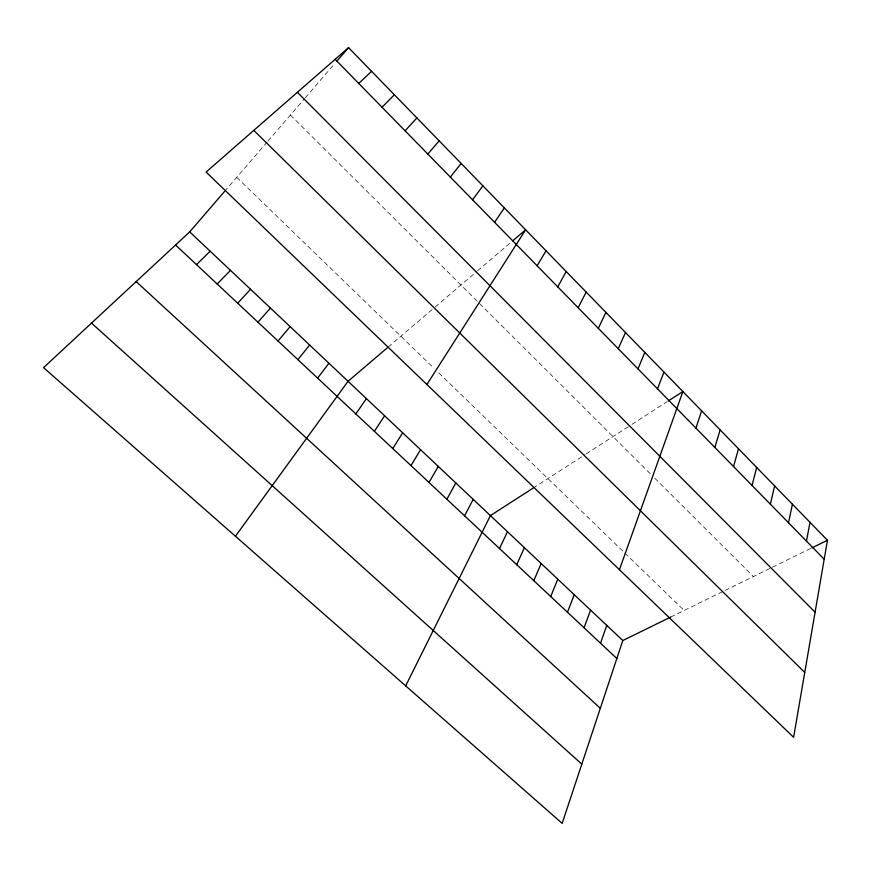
<?xml version="1.0" encoding="UTF-8"?>
<svg xmlns="http://www.w3.org/2000/svg" width="871" height="871" viewBox="0 0 871 871"><rect width="100%" height="100%" fill="white"/><g stroke="black" fill="none" stroke-linecap="round" stroke-linejoin="round"><path stroke-width="0.65" stroke-dasharray="4.36 3.27" d="M224.522 191.489L267.103 142.093M267.952 141.113L304.36 98.869M305.209 97.89L335.085 63.224M388.161 347.072L434.183 307.811M435.195 306.951L476.481 271.73M477.482 270.881L511.789 241.615M533.019 488.152L585.149 454.553M586.237 453.845L629.831 425.745M631.987 424.351L667.012 401.781M670.746 617.038L723.812 591.039M724.977 590.473L771.271 567.794M772.49 567.195L810.661 548.49M236.716 177.346L433.987 368.302M438.701 372.864L623.886 552.127M624.823 553.041L684.16 610.473M290.424 115.037L651.04 474.477M654.785 478.212L753.437 576.526"/><path stroke-width="1.31" d="M827.45 540.27L793.612 737.28L206.079 172.066L348.542 47.622L827.45 540.27L811.859 547.903M806.437 541.076L810.019 522.339M788.495 522.742L792.414 504.222M770.367 504.211L774.624 485.92M752.043 485.485L756.649 467.433M733.534 466.562L738.499 448.761M714.83 447.444L720.154 429.893M695.929 428.118L701.612 410.818M670.746 617.038L622.809 640.523L562.165 823.378L43.55 367.638L189.704 231.882L224.522 191.489M600.533 643.223L606.771 625.389M619.444 569.721L682.886 391.547L668.144 401.052M584.071 627.795L590.592 610.125M657.507 388.836L663.952 372.08M567.467 612.237L574.261 594.719M550.712 596.526L557.799 579.182M637.986 368.89L644.823 352.396M533.792 580.685L541.174 563.504M618.247 348.716L625.487 332.515M516.732 564.691L524.407 547.685M499.508 548.556L507.488 531.713M598.301 328.323L605.944 312.406M405.679 685.869L490.417 515.61L533.019 488.152M578.137 307.703L586.194 292.09M464.581 515.828L473.193 499.355M446.877 499.235L455.805 482.948M557.745 286.864L566.226 271.556M429.011 482.49L438.255 466.399M537.124 265.786L546.052 250.794M410.97 465.593L420.551 449.686M392.767 448.532L402.674 432.822M426.91 384.503L525.638 229.802L512.779 240.777M374.378 431.308L384.634 415.805M494.554 222.268L504.385 207.929M355.825 413.921L366.43 398.624M235.41 536.242L348.052 381.291L387.181 347.91M472.572 199.807L482.882 185.817M317.599 378.101L328.933 363.251M450.34 177.074L461.14 163.443M297.915 359.658L309.63 345.036M278.034 341.029L290.13 326.636M427.846 154.08L439.136 140.819M336.772 61.275L348.542 47.622M257.958 322.216L270.446 308.062M405.08 130.813L416.882 117.923M237.674 303.206L250.554 289.303M217.184 284L230.477 270.358M382.053 107.264L394.367 94.765M196.476 264.61L210.183 251.218M358.743 83.431L371.59 71.324M91.499 323.108L581.806 764.139M136.17 281.605L600.337 708.297M175.572 245.012L616.853 658.509M189.704 231.882L622.809 640.523M253.799 130.389L804.75 672.423M297.381 92.304L815.093 612.193M335.15 59.326L824.195 559.226"/></g></svg>
